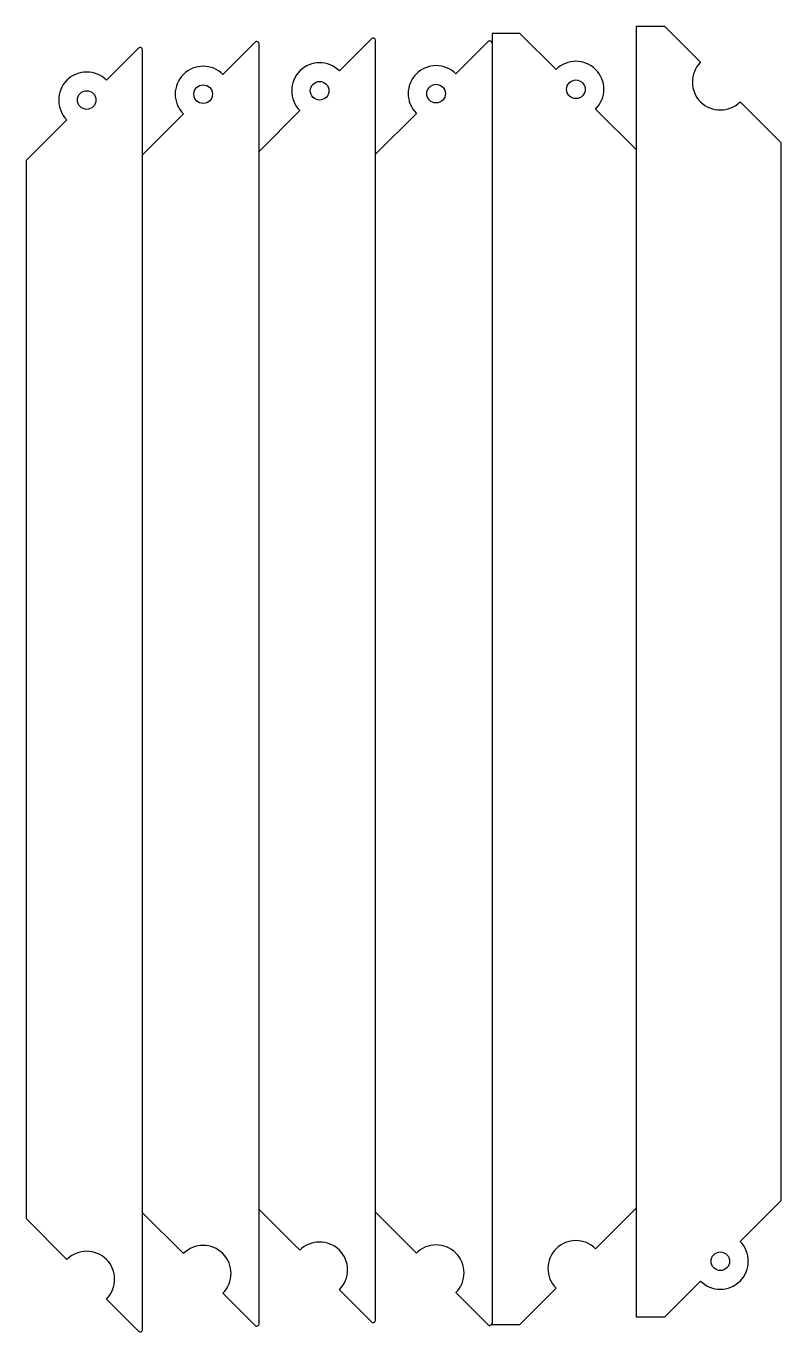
# Model space of a CAD drawing. Header units: millimetres. Extents: x -302 to -140, y -385 to -105.
import ezdxf

# ---------------------------------------------------------------- set-up
doc = ezdxf.new("R2010")
doc.units = ezdxf.units.MM

msp = doc.modelspace()

# ---------------------------------------------------------------- linework, layer by layer
at = {"color": 7, "linetype": 'Continuous', "lineweight": 25}
for p, q in [((-201.53, -106.12), (-201.53, -383.12)), ((-195.53, -106.12), (-201.53, -106.12)), ((-187.77, -113.88), (-195.53, -106.12)), ((-170.53, -381.56), (-170.53, -104.56)), ((-170.53, -104.56), (-164.53, -104.56)), ((-156.77, -112.32), (-164.53, -104.56)), ((-252.38, -108.02), (-259.29, -114.92)), ((-251.53, -382.96), (-251.53, -108.37)), ((-227.38, -107.29), (-234.29, -114.19)), ((-226.53, -382.23), (-226.53, -107.64)), ((-202.38, -107.9), (-209.29, -114.8)), ((-277.38, -109.27), (-284.29, -116.18)), ((-276.53, -384.21), (-276.53, -109.63)), ((-242.77, -122.68), (-251.53, -131.43)), ((-170.53, -131.12), (-179.29, -122.36)), ((-139.53, -129.56), (-148.29, -120.81)), ((-292.77, -124.66), (-301.53, -133.42)), ((-267.77, -123.41), (-276.53, -132.17)), ((-217.77, -123.29), (-226.53, -132.05)), ((-139.53, -129.56), (-139.53, -356.56)), ((-301.53, -133.42), (-301.53, -360.42)), ((-251.53, -358.43), (-242.77, -367.19)), ((-170.53, -358.12), (-179.29, -366.88)), ((-139.53, -356.56), (-148.29, -365.32)), ((-301.53, -360.42), (-292.77, -369.18)), ((-276.53, -359.17), (-267.77, -367.92)), ((-226.53, -359.05), (-217.77, -367.8)), ((-187.77, -375.36), (-195.53, -383.12)), ((-156.77, -373.81), (-164.53, -381.56)), ((-284.29, -377.66), (-277.38, -384.57)), ((-259.29, -376.41), (-252.38, -383.31)), ((-234.29, -375.68), (-227.38, -382.58)), ((-209.29, -376.29), (-202.38, -383.19)), ((-201.53, -383.12), (-195.53, -383.12)), ((-164.53, -381.56), (-170.53, -381.56))]:
    msp.add_line(p, q, dxfattribs=at)
for centre in [(-263.53, -119.17), (-238.53, -118.43), (-213.53, -119.05), (-183.53, -118.12), (-288.53, -120.42), (-152.53, -369.56)]:
    msp.add_circle(centre, 2, dxfattribs=at)
for centre, radius, start, end in [((-277.03, -109.63), 0.5, 360, 135), ((-252.03, -108.37), 0.5, 360, 135), ((-227.03, -107.64), 0.5, 360, 135), ((-202.03, -108.25), 0.5, 360, 135), ((-288.53, -120.42), 6, 45, 225), ((-263.53, -119.17), 6, 45, 225), ((-238.53, -118.43), 6, 45, 225), ((-213.53, -119.05), 6, 45, 225), ((-183.53, -118.12), 6, 315, 135), ((-152.53, -116.56), 6, 135, 315), ((-263.53, -372.17), 6, 315, 135), ((-238.53, -371.43), 6, 315, 135), ((-213.53, -372.05), 6, 315, 135), ((-183.53, -371.12), 6, 45, 225), ((-152.53, -369.56), 6, 225, 45), ((-288.53, -373.42), 6, 315, 135), ((-252.03, -382.96), 0.5, 225, 360), ((-227.03, -382.23), 0.5, 225, 360), ((-202.03, -382.84), 0.5, 225, 0), ((-277.03, -384.21), 0.5, 225, 0)]:
    msp.add_arc(centre, radius, start, end, dxfattribs=at)

doc.saveas('drawing.dxf')
